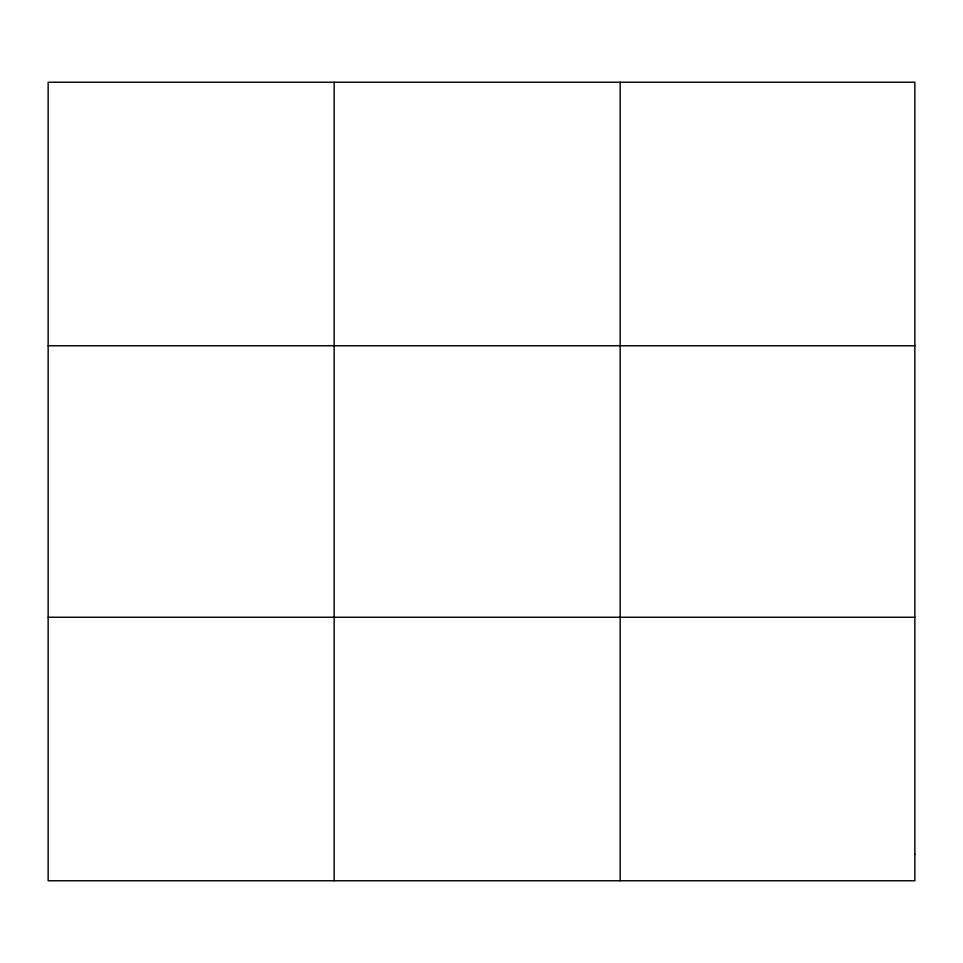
<?xml version="1.0" encoding="UTF-8"?>
<svg xmlns="http://www.w3.org/2000/svg" width="963" height="963" viewBox="0 0 963 963"><rect width="100%" height="100%" fill="white"/><g stroke="black" fill="none" stroke-linecap="round" stroke-linejoin="round"><path stroke-width="1.44" d="M334.161 880.76L334.161 82.24M620.172 880.76L620.172 82.24M48.15 345.753L914.85 345.753M48.15 617.247L914.85 617.247M914.85 854.41L914.85 880.76L48.15 880.76L48.15 82.24L914.85 82.24L914.85 854.41"/></g></svg>
